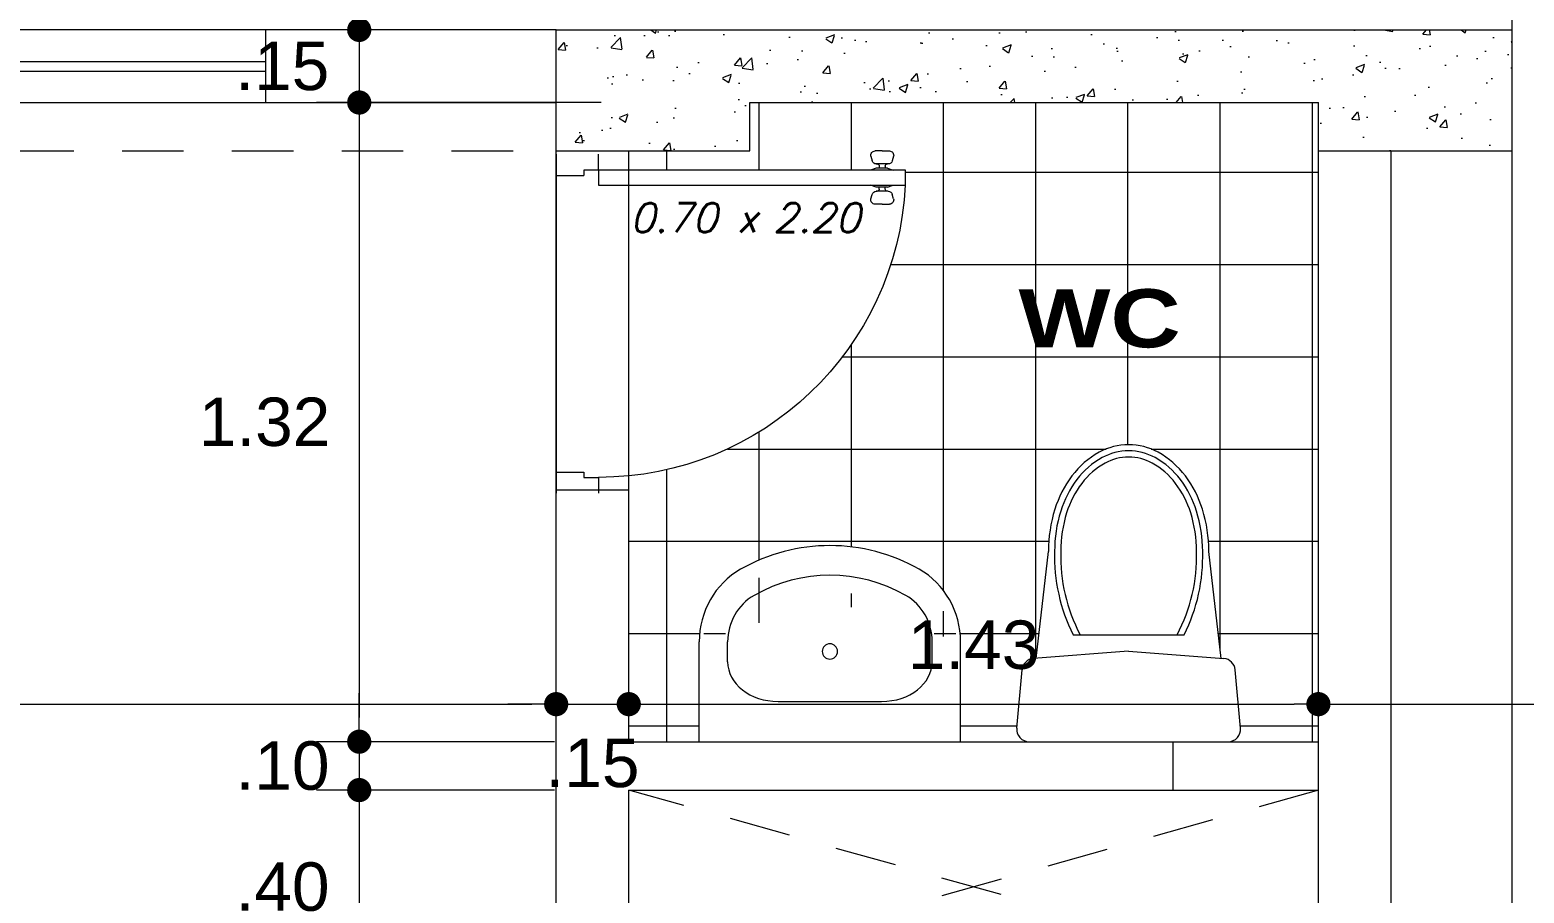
# Model space of a CAD drawing. Header units: millimetres. Extents: x 2178 to 2304, y 1220 to 1359.
# Drawn here: x 2210.29 to 2213.378, y 1234.266 to 1236.049 of the extents above; entities that cross this region are included whole.
import ezdxf
from ezdxf.enums import TextEntityAlignment as Align

# ---------------------------------------------------------------- set-up
doc = ezdxf.new("R2010")
doc.units = ezdxf.units.MM
doc.linetypes.add('HIDDEN', pattern=[9.524999999999999, 6.35, -3.175])
doc.layers.get('0').update_dxf_attribs({"lineweight": 0})
for name, color, linetype, lineweight in [('carpinteria', 12, 'Continuous', 5), ('Mobiliario', 52, 'Continuous', 5), ('PLUMA 1', 46, 'Continuous', 13), ('PLUMA 7', 10, 'Continuous', 0), ('PLUMA4', 160, 'Continuous', 40), ('PROY', 13, 'HIDDEN', 13), ('TEXTO', 5, 'Continuous', 18), ('TEXTOS', 42, 'Continuous', 13)]:
    doc.layers.add(name, color=color, linetype=linetype, lineweight=lineweight)
doc.layers.add('pisos....', color=7, linetype='Continuous', lineweight=5, true_color=0x7c7f7e)
doc.styles.add('ARIAL', font='arial.ttf')
doc.styles.add('ARIAL-N', font='arialbd.ttf')
doc.styles.add('SIMPLEX', font='simplex.shx', dxfattribs={"width": 1.2, "oblique": 15})
doc.dimstyles.new('RPM 50', dxfattribs={"dimtxt": 0.1, "dimasz": 0.05, "dimexe": 0.08849999999999973, "dimexo": 0.1535, "dimgap": 0.07099999999999997, "dimtad": 2, "dimtih": 1, "dimtoh": 1, "dimzin": 4, "dimdsep": 46, "dimtxsty": 'ARIAL', "dimblk": 'DOT', "dimcen": 0.4, "dimdle": 0.25, "dimclrd": 8, "dimclre": 8, "dimclrt": 9, "dimadec": 0, "dimazin": 0, "dimtfac": 1, "dimtix": 1, "dimtmove": 0, "dimatfit": 3, "dimldrblk": 'DOT', "dimfxl": 0.5, "dimfxlon": 1, "dimlwd": 0, "dimlwe": 0, "dimarcsym": 0})

# ---------------------------------------------------------------- blocks, each defined once
blk = doc.blocks.new('puerta de 0.80')
for p, q in [((0, 0.7578726278069325), (0, 0.8078726278070008)), ((0, 0.05787262780700075), (0, 0.8078726278070008)), ((0.1000000000000227, 0.770372627806978), (0.1000000000000227, 0.8078726278070008)), ((0, 0.7578726278069325), (0.06500000000005457, 0.7578726278069325)), ((0.06500000000005457, 0.7578726278069325), (0.06500000000005457, 0.770372627806978)), ((0.06500000000005457, 0.770372627806978), (0.1000000000000227, 0.770372627806978)), ((0.743372223558481, 0.1131570363396577), (0.7462233707656196, 0.1025164101029077)), ((0.7699992280930701, 0.1257452267906274), (0.753031481821381, 0.1257452267906274)), ((0.7699992280930701, 0.1257452267906274), (0.7869669743646455, 0.1257452267906274)), ((0.7966262326275455, 0.1131570363396577), (0.7937750854204069, 0.1025164101029077)), ((0.1000000000000227, 0.08037262780703713), (0.8250000000000455, 0.08037262780703713)), ((0.1000000000000227, 0.04537262780695528), (0.1000000000000227, 0.08037262780703713)), ((0.7820575276252839, 0.09510460055400927), (0.7558826290285197, 0.09510460055400927)), ((0.7558826290285197, 0.09510460055400927), (0.7579409285608563, 0.09510460055400927)), ((0.7820575276252839, 0.08545825626470105), (0.7558826290285197, 0.08545825626470105)), ((0.762940928560738, 0.09010460055401381), (0.762940928560738, 0.08545825626470105)), ((0.7770575276252885, 0.09010460055401381), (0.7770575276252885, 0.08545825626470105)), ((0.7841158271576205, 0.09510460055400927), (0.7820575276252839, 0.09510460055400927)), ((0.8250000000000455, 0.08037262780703713), (0.8250000000000455, 0.04537262780695528)), ((0, 0.007872627806932542), (0, 0.05787262780700075)), ((0, 0.05787262780700075), (0.06500000000005457, 0.05787262780700075)), ((0.06500000000005457, 0.04537262780695528), (0.06500000000005457, 0.05787262780700075)), ((0.1000000000000227, 0.04537262780695528), (0.06500000000005457, 0.04537262780695528)), ((0.8250000000000455, 0.04537262780695528), (0.1000000000000227, 0.04537262780695528)), ((0.1000000000000227, 0.04537262780695528), (0.1000000000000227, 0.007872627806932542)), ((0.7820575276252839, 0.04028699934929136), (0.7558826290285197, 0.04028699934929136)), ((0.762940928560738, 0.0356406550599786), (0.762940928560738, 0.04028699934929136)), ((0.8250000000000455, 0.04537262780695528), (0.7720000000000482, 0.04537262780695528)), ((0.7770575276252885, 0.0356406550599786), (0.7770575276252885, 0.04028699934929136)), ((0.743372223558481, 0.01258821927433473), (0.7462233707656196, 0.02322884551108473)), ((0.7699992280930701, 2.882325134123676e-08), (0.753031481821381, 2.882325134123676e-08)), ((0.7820575276252839, 0.03064065505998315), (0.7558826290285197, 0.03064065505998315)), ((0.7558826290285197, 0.03064065505998315), (0.7579409285608563, 0.03064065505998315)), ((0.7699992280930701, 2.882325134123676e-08), (0.7869669743646455, 2.882325134123676e-08)), ((0.7841158271576205, 0.03064065505998315), (0.7820575276252839, 0.03064065505998315)), ((0.7966262326275455, 0.01258821927433473), (0.7937750854204069, 0.02322884551108473))]:
    blk.add_line(p, q)
at = {"linetype": 'Continuous', "lineweight": 0}
for p, q in [((0.7558826290285197, 0.08545825626470105), (0.7419099796773025, 0.08037262780692345)), ((0.7820575276252839, 0.08545825626470105), (0.796030176976501, 0.08037262780692345)), ((0.7558826290285197, 0.04028699934929136), (0.7419099796773025, 0.04537262780695528)), ((0.7820575276252839, 0.04028699934929136), (0.796030176976501, 0.04537262780695528))]:
    blk.add_line(p, q, dxfattribs=at)
for centre, radius, start, end in [((0.1000000000000227, 0.04537262780695528), 0.725, 2.767078666097358, 90), ((0.753031481821381, 0.1157452267906365), 0.01, 90, 195.0000000000087), ((0.7869669743646455, 0.1157452267906365), 0.01, 344.9999999999912, 90), ((0.7558826290285197, 0.1051046005540002), 0.01, 195.0000000001698, 270), ((0.7579409285607426, 0.09010460055401381), 0.005, 0, 90), ((0.7820575276252839, 0.09010460055401381), 0.005, 90, 180), ((0.7841158271575068, 0.1051046005540002), 0.01, 270, 344.9999999998302), ((0.7579409285607426, 0.0356406550599786), 0.005, 270, 0), ((0.7820575276252839, 0.0356406550599786), 0.005, 180, 270), ((0.753031481821381, 0.01000002882324225), 0.01, 164.9999999999913, 270), ((0.7558826290285197, 0.02064065505999224), 0.01, 90, 164.9999999998302), ((0.7841158271575068, 0.02064065505999224), 0.01, 15.00000000016984, 90), ((0.7869669743646455, 0.01000002882324225), 0.01, 270, 15.00000000000872)]:
    blk.add_arc(centre, radius, start, end)
blk = doc.blocks.new('P')
at = {"style": 'SIMPLEX', "oblique": 15}
blk.add_text('x', height=0.06, dxfattribs=at).set_placement((-0.01697368369676155, 0.0255492955629677))
blk.add_attdef('L', text='', height=0.06, dxfattribs=at).set_placement((-0.057659880294743, 0.02554929556297481), align=Align.RIGHT)
blk.add_attdef('H', (0.05806964743619147, 0.02554929556297481), '', height=0.06, dxfattribs=at)
blk = doc.blocks.new('LAVATORIO')
at = {"layer": 'PLUMA 1', "linetype": 'Continuous', "lineweight": 20}
for p, q in [((-0.2999934783219942, 0.2071363636785648), (-0.2999934783219942, -0.02195454545901754)), ((-0.2999934783219942, 0.2071363636785648), (0.2999934783219942, 0.2071363636785648)), ((0.2999934783219942, 0.2071363636785648), (0.2999934783219942, -0.02195454545901754)), ((-0.1188260869807323, 0.1148181818415779), (0.1188260869807323, 0.1148181818415779)), ((-0.234782608743501, 0.02386363636850319), (-0.234782608743501, -0.02195454545901754)), ((0.234782608743501, 0.02386363636850319), (0.234782608743501, -0.02195454545901754))]:
    blk.add_line(p, q, dxfattribs=at)
blk.add_circle((0, 0), 0.01750000000356522, dxfattribs=at)
at = {"layer": 'PLUMA 1', "linetype": 'Continuous', "lineweight": 20, "extrusion": (0, 0, -1)}
for centre, major_axis, ratio, start_param, end_param in [((-0.1188260869807323, 0.02386363636850319), (0.1159565217627687, 2.11200665065676e-14), 0.7846746081733931, 3.141592653590338, 4.712388980384833), ((0.1188260869807323, 0.02386363636850319), (-0.1159565217627687, 9.952126509930016e-14), 0.7846746081733929, 1.570796326794223, 3.1415926535887), ((-0.1188521754517069, -0.02195454545901754), (2.795176774598603e-13, 0.1893818215381344), 0.9565217391304283, 3.638567482427635, 4.712388980383277), ((-0.1188521754517069, -0.02195454545901754), (-1.25662522260505e-12, 0.1212000033427651), 0.9565217391302343, 3.638567482442401, 4.712388980394607), ((0.1188521754517069, -0.02195454545901754), (1.256475748923904e-12, 0.1212000033427651), 0.9565217391302343, 1.57079632678498, 2.644617824737187), ((0.1188521754517069, -0.02195454545901754), (-2.791350386132135e-13, 0.1893818215381344), 0.9565217391304283, 1.570796326796306, 2.64461782475195), ((0, 0.2071363636785648), (-2.207522384136759e-16, 0.3818181859691521), 0.9565217391303741, 2.64461781258921, 3.638567494590378), ((0, 0.2071363636785648), (1.873049312265182e-16, 0.4500000041648561), 0.9565217391303545, 2.644617814432515, 3.638567492747071)]:
    blk.add_ellipse(centre, major_axis=major_axis, ratio=ratio, start_param=start_param, end_param=end_param, dxfattribs=at)
blk = doc.blocks.new('A$C17BD6781')
at = {"layer": 'Mobiliario', "linetype": 'Continuous'}
for p, q in [((0.0470258381902795, 0.2024778968581415), (0.07702583819028064, 0.4624778968581325)), ((0.4970258381902681, 0.2024778968581415), (0.467025838190267, 0.4624778968581325)), ((0.1371245447934086, 0.2600000207519599), (0.406927131587139, 0.2600000207519599)), ((0.2720258381902738, 0.2200000207519395), (0.04046188830088226, 0.2019667219995256)), ((0.2720258381902738, 0.2200000207519395), (0.5035897880796654, 0.2019667219995256)), ((2.658856601556181e-08, 0.03271609313324575), (0.01291432294007677, 0.1747733529997788)), ((0.5440516497919816, 0.03271609313324575), (0.5311373534404709, 0.1747733529997788)), ((0.0298768227825974, 2.075196903206233e-08), (0.5141748535979502, 2.075196903206233e-08))]:
    blk.add_line(p, q, dxfattribs=at)
for points in [[(0.467025838190267, 0.4624778968581325, 0.07568148098942781), (0.4514763274974598, 0.564619449634364, 0.08594715031423093), (0.409911660521658, 0.6457161817953931, 0.1060218382171382), (0.3436150782673906, 0.7032144903049868, 0.1264657149685374), (0.2720258381902738, 0.7216159645624032, 0.1264657149685252), (0.2004365981131571, 0.7032144903049868, 0.1060218382171112), (0.1341400158588897, 0.6457161817953931, 0.08594715031425326), (0.09257534888308783, 0.564619449634364, 0.07568148098944026), (0.07702583819028064, 0.4624778968581325, 0.07568148098943636)], [(0.4520258381902806, 0.4624778968581325, 0.0756814809893859), (0.4371558434836231, 0.5601558482174767, 0.08594715031428633), (0.3979260275471859, 0.6366970575473658, 0.1060218382171535), (0.3363817185640983, 0.6900737708649274, 0.1264657149685132), (0.2720258381902738, 0.7066159645624168, 0.1264657149686313), (0.2076699578163925, 0.6900737708648705, 0.1060218382170392), (0.1461256488333618, 0.6366970575473658, 0.08594715031415015), (0.1068958328969813, 0.5601558482175903, 0.07568148098951734), (0.092025838190267, 0.4624778968581325, 0.07568148098951734)], [(0.4370258381902659, 0.4624778968581325, 0.07568148098938046), (0.422835359469758, 0.5556922468005894, 0.08594715031429338), (0.3859403945727138, 0.6276779332993385, 0.1060218382171472), (0.3291483588608344, 0.6769330514248111, 0.1264657149685263), (0.2720258381902738, 0.6916159645624305, 0.1264657149686292), (0.2149033175196564, 0.6769330514248111, 0.1060218382170225), (0.1581112818078338, 0.6276779332993385, 0.08594715031417827), (0.1212163169108464, 0.5556922468007031, 0.07568148098950629), (0.1070258381902818, 0.4624778968581325, 0.07568148098950629)]]:
    blk.add_lwpolyline(points, format="xyb", dxfattribs=at)
for centre, radius, start, end in [((0.5137349313203856, 0.4501454030077241), 0.4218893808016409, 178.3249151335759, 206.7885795011672), ((0.5137349313203856, 0.4501454030077241), 0.4068893808016409, 178.3249151335759, 207.8601275501853), ((0.03031674506016202, 0.4501454030077241), 0.4068893808016409, 332.1398724498131, 1.675084866424104), ((0.03031674506016202, 0.4501454030077241), 0.4218893808016409, 333.2114204988328, 1.675084866424104), ((0.04279111913410816, 0.1720572806184748), 0.03, 94.45298473469602, 174.8055710922652), ((0.5012605572464395, 0.1720572806184748), 0.03, 5.194428907734862, 85.54701526530398), ((0.0298768227825974, 0.03000002075194175), 0.03, 174.8055710922652, 270), ((0.5141748535979502, 0.03000002075194175), 0.03, 270, 5.194428907734862)]:
    blk.add_arc(centre, radius, start, end, dxfattribs=at)
blk = doc.blocks.new('_DOT')
at = {"color": 0, "linetype": 'ByBlock'}
blk.add_line((-0.5, 0), (-1, 0), dxfattribs=at)
at = {"color": 0, "linetype": 'ByBlock', "const_width": 0.5}
blk.add_lwpolyline([(-0.25, 0, 1), (0.25, 0, 1)], format="xyb", close=True, dxfattribs=at)
blk = doc.blocks.new('*D1513')
at = {"color": 8, "lineweight": 0, "transparency": 16777216}
for p, q in [((2206.177998678862, 1234.656174000262), (2206.177998678862, 1234.744674000262)), ((2211.377998678862, 1234.656174000262), (2211.377998678862, 1234.744674000262)), ((2206.227998678863, 1234.656174000262), (2211.327998678862, 1234.656174000262))]:
    blk.add_line(p, q, dxfattribs=at)
at = {"layer": 'Defpoints', "color": 0, "transparency": 16777216}
for p in [(2206.177998678862, 1234.656174000262), (2211.377998678862, 1234.656174000262), (2211.377998678862, 1234.656174000262)]:
    blk.add_point(p, dxfattribs=at)
at = {"color": 8, "lineweight": 0, "transparency": 16777216, "xscale": 0.05, "yscale": 0.05, "zscale": 0.05, "rotation": 180}
blk.add_blockref('_DOT', (2206.177998678862, 1234.656174000262), dxfattribs=at)
at = {"color": 8, "lineweight": 0, "transparency": 16777216, "xscale": 0.05, "yscale": 0.05, "zscale": 0.05}
blk.add_blockref('_DOT', (2211.377998678862, 1234.656174000262), dxfattribs=at)
at = {"color": 9, "transparency": 16777216, "insert": (2208.777998678862, 1234.53411670149), "char_height": 0.1, "attachment_point": 5, "style": 'ARIAL'}
blk.add_mtext('5.20', dxfattribs=at)
blk = doc.blocks.new('*D1514')
at = {"color": 8, "lineweight": 0, "transparency": 16777216}
for p, q in [((2211.377998678862, 1234.656174000262), (2211.377998678862, 1234.744674000262)), ((2211.527998678863, 1234.656174000262), (2211.527998678863, 1234.744674000262)), ((2211.327998678862, 1234.656174000262), (2211.277998678862, 1234.656174000262)), ((2211.377998678862, 1234.656174000262), (2211.527998678863, 1234.656174000262)), ((2211.577998678863, 1234.656174000262), (2211.627998678863, 1234.656174000262))]:
    blk.add_line(p, q, dxfattribs=at)
at = {"layer": 'Defpoints', "color": 0, "transparency": 16777216}
for p in [(2211.377998678862, 1234.656174000262), (2211.527998678863, 1234.656174000262), (2211.527998678863, 1234.578674000262)]:
    blk.add_point(p, dxfattribs=at)
at = {"color": 8, "lineweight": 0, "transparency": 16777216, "xscale": 0.05, "yscale": 0.05, "zscale": 0.05}
blk.add_blockref('_DOT', (2211.377998678862, 1234.656174000262), dxfattribs=at)
at = {"color": 8, "lineweight": 0, "transparency": 16777216, "xscale": 0.05, "yscale": 0.05, "zscale": 0.05, "rotation": 180}
blk.add_blockref('_DOT', (2211.527998678863, 1234.656174000262), dxfattribs=at)
at = {"color": 9, "transparency": 16777216, "insert": (2211.452998678863, 1234.53411670149), "char_height": 0.1, "attachment_point": 5, "style": 'ARIAL'}
blk.add_mtext('.15', dxfattribs=at)
blk = doc.blocks.new('*D1515')
at = {"color": 8, "lineweight": 0, "transparency": 16777216}
for p, q in [((2211.527998678863, 1234.656174000262), (2211.527998678863, 1234.744674000262)), ((2212.952998678863, 1234.656174000262), (2212.952998678863, 1234.744674000262)), ((2211.577998678863, 1234.656174000262), (2212.902998678862, 1234.656174000262))]:
    blk.add_line(p, q, dxfattribs=at)
at = {"layer": 'Defpoints', "color": 0, "transparency": 16777216}
for p in [(2212.952998678863, 1234.656174000262), (2211.527998678863, 1234.578674000262), (2212.952998678863, 1234.578674000262)]:
    blk.add_point(p, dxfattribs=at)
at = {"color": 8, "lineweight": 0, "transparency": 16777216, "xscale": 0.05, "yscale": 0.05, "zscale": 0.05, "rotation": 180}
blk.add_blockref('_DOT', (2211.527998678863, 1234.656174000262), dxfattribs=at)
at = {"color": 8, "lineweight": 0, "transparency": 16777216, "xscale": 0.05, "yscale": 0.05, "zscale": 0.05}
blk.add_blockref('_DOT', (2212.952998678863, 1234.656174000262), dxfattribs=at)
at = {"color": 9, "transparency": 16777216, "insert": (2212.240498678862, 1234.778265405446), "char_height": 0.1, "attachment_point": 5, "style": 'ARIAL'}
blk.add_mtext('1.43', dxfattribs=at)
blk = doc.blocks.new('*D1516')
at = {"color": 8, "lineweight": 0, "transparency": 16777216}
for p, q in [((2212.952998678863, 1234.656174000262), (2212.952998678863, 1234.744674000262)), ((2218.527998678862, 1234.656174000262), (2218.527998678862, 1234.744674000262)), ((2213.002998678863, 1234.656174000262), (2218.477998678862, 1234.656174000262))]:
    blk.add_line(p, q, dxfattribs=at)
at = {"layer": 'Defpoints', "color": 0, "transparency": 16777216}
for p in [(2218.527998678862, 1234.656174000262), (2212.952998678863, 1234.578674000262), (2218.527998678862, 1234.578674000262)]:
    blk.add_point(p, dxfattribs=at)
at = {"color": 8, "lineweight": 0, "transparency": 16777216, "xscale": 0.05, "yscale": 0.05, "zscale": 0.05, "rotation": 180}
blk.add_blockref('_DOT', (2212.952998678863, 1234.656174000262), dxfattribs=at)
at = {"color": 8, "lineweight": 0, "transparency": 16777216, "xscale": 0.05, "yscale": 0.05, "zscale": 0.05}
blk.add_blockref('_DOT', (2218.527998678862, 1234.656174000262), dxfattribs=at)
at = {"color": 9, "transparency": 16777216, "insert": (2215.740498678862, 1234.778231299034), "char_height": 0.1, "attachment_point": 5, "style": 'ARIAL'}
blk.add_mtext('5.58', dxfattribs=at)
blk = doc.blocks.new('*D1518')
at = {"color": 8, "lineweight": 0, "transparency": 16777216}
for p, q in [((2210.970999178634, 1236.098674000261), (2210.970999178634, 1236.148674000261)), ((2211.224498678863, 1236.048674000261), (2210.882499178634, 1236.048674000261)), ((2210.970999178634, 1236.048674000261), (2210.970999178634, 1235.898674000261)), ((2211.470999178634, 1235.898674000261), (2210.882499178634, 1235.898674000261)), ((2210.970999178634, 1235.848674000261), (2210.970999178634, 1235.798674000261))]:
    blk.add_line(p, q, dxfattribs=at)
at = {"layer": 'Defpoints', "color": 0, "transparency": 16777216}
for p in [(2211.377998678863, 1236.048674000261), (2210.970999178634, 1235.898674000261), (2211.777998678864, 1235.898674000261)]:
    blk.add_point(p, dxfattribs=at)
at = {"color": 8, "lineweight": 0, "transparency": 16777216, "xscale": 0.05, "yscale": 0.05, "zscale": 0.05}
for p, rotation in [((2210.970999178634, 1236.048674000261), 270), ((2210.970999178634, 1235.898674000261), 90)]:
    blk.add_blockref('_DOT', p, dxfattribs=dict(at, rotation=rotation))
at = {"color": 9, "transparency": 16777216, "insert": (2210.812038742072, 1235.97367400026), "char_height": 0.1, "attachment_point": 5, "style": 'ARIAL'}
blk.add_mtext('.15', dxfattribs=at)
blk = doc.blocks.new('*D1519')
at = {"color": 8, "lineweight": 0, "transparency": 16777216}
for p, q in [((2211.470999178634, 1235.898674000261), (2210.882499178634, 1235.898674000261)), ((2210.970999178634, 1235.848674000261), (2210.970999178634, 1234.628674000262)), ((2211.374498678864, 1234.578674000262), (2210.882499178634, 1234.578674000262))]:
    blk.add_line(p, q, dxfattribs=at)
at = {"layer": 'Defpoints', "color": 0, "transparency": 16777216}
for p in [(2211.777998678864, 1235.898674000261), (2210.970999178634, 1234.578674000262), (2211.527998678864, 1234.578674000262)]:
    blk.add_point(p, dxfattribs=at)
at = {"color": 8, "lineweight": 0, "transparency": 16777216, "xscale": 0.05, "yscale": 0.05, "zscale": 0.05}
for p, rotation in [((2210.970999178634, 1235.898674000261), 90), ((2210.970999178634, 1234.578674000262), 270)]:
    blk.add_blockref('_DOT', p, dxfattribs=dict(at, rotation=rotation))
at = {"color": 9, "transparency": 16777216, "insert": (2210.775340242754, 1235.238674000261), "char_height": 0.1, "attachment_point": 5, "style": 'ARIAL'}
blk.add_mtext('1.32', dxfattribs=at)
blk = doc.blocks.new('*D1520')
at = {"color": 8, "lineweight": 0, "transparency": 16777216}
for p, q in [((2210.970999178634, 1234.628674000262), (2210.970999178634, 1234.678674000262)), ((2211.374498678864, 1234.578674000262), (2210.882499178634, 1234.578674000262)), ((2210.970999178634, 1234.578674000262), (2210.970999178634, 1234.478674000262)), ((2211.374498678864, 1234.478674000262), (2210.882499178634, 1234.478674000262)), ((2210.970999178634, 1234.428674000262), (2210.970999178634, 1234.378674000262))]:
    blk.add_line(p, q, dxfattribs=at)
at = {"layer": 'Defpoints', "color": 0, "transparency": 16777216}
for p in [(2211.527998678864, 1234.578674000262), (2210.970999178634, 1234.478674000262), (2211.527998678864, 1234.478674000262)]:
    blk.add_point(p, dxfattribs=at)
at = {"color": 8, "lineweight": 0, "transparency": 16777216, "xscale": 0.05, "yscale": 0.05, "zscale": 0.05}
for p, rotation in [((2210.970999178634, 1234.578674000262), 270), ((2210.970999178634, 1234.478674000262), 90)]:
    blk.add_blockref('_DOT', p, dxfattribs=dict(at, rotation=rotation))
at = {"color": 9, "transparency": 16777216, "insert": (2210.812584444664, 1234.528674000261), "char_height": 0.1, "attachment_point": 5, "style": 'ARIAL'}
blk.add_mtext('.10', dxfattribs=at)
blk = doc.blocks.new('*D1521')
at = {"color": 8, "lineweight": 0, "transparency": 16777216}
for p, q in [((2211.374498678864, 1234.478674000262), (2210.882499178634, 1234.478674000262)), ((2210.970999178634, 1234.428674000262), (2210.970999178634, 1234.128674000262)), ((2211.470999178634, 1234.078674000262), (2210.882499178634, 1234.078674000262))]:
    blk.add_line(p, q, dxfattribs=at)
at = {"layer": 'Defpoints', "color": 0, "transparency": 16777216}
for p in [(2211.527998678864, 1234.478674000262), (2210.970999178634, 1234.078674000262), (2211.777998678864, 1234.078674000262)]:
    blk.add_point(p, dxfattribs=at)
at = {"color": 8, "lineweight": 0, "transparency": 16777216, "xscale": 0.05, "yscale": 0.05, "zscale": 0.05}
for p, rotation in [((2210.970999178634, 1234.478674000262), 90), ((2210.970999178634, 1234.078674000262), 270)]:
    blk.add_blockref('_DOT', p, dxfattribs=dict(at, rotation=rotation))
at = {"color": 9, "transparency": 16777216, "insert": (2210.812584444664, 1234.278674000261), "char_height": 0.1, "attachment_point": 5, "style": 'ARIAL'}
blk.add_mtext('.40', dxfattribs=at)

msp = doc.modelspace()

# ---------------------------------------------------------------- hatches: boundary and pattern name
h = msp.add_hatch()
h.set_pattern_fill('AR-CONC', color=256, scale=0.001)
h.set_pattern_definition([(49.99999999999999, (1020.219781144359, -525.2275111259783), (0.182184668996004, -0.01593908553890309), [0.01905, -0.20955]), (355, (1020.219781144359, -525.2275111259783), (-0.03524342142496934, 0.1910568452390352), [0.01524, -0.16764058417]), (100.4514447, (1020.234963151359, -525.2288393794784), (0.1469412470903533, 0.1751177519121951), [0.01619000879999999, -0.1780902445999999]), (46.18420000000001, (1020.219781144359, -525.1767111259783), (0.2710790408921299, -0.04204232793272715), [0.028575, -0.314325]), (96.63555760999992, (1020.242371044359, -525.1802146259784), (0.237404134051503, 0.2474261245977215), [0.02428502314, -0.26713560816]), (351.1841511700001, (1020.219781144359, -525.1767111259783), (0.237404134064977, 0.2474261245855326), [0.02285996707, -0.25145973192]), (21, (1020.245181144359, -525.1894111259783), (0.1516143912691325, -0.1022651981870876), [0.01905, -0.20955]), (326.0000000000001, (1020.245181144359, -525.1894111259783), (0.06180202834764707, 0.1841879661223193), [0.01524, -0.16764]), (71.45144499999999, (1020.257815676959, -525.1979332258782), (0.2134164192787162, 0.08192276888590524), [0.0161900088, -0.1780899376]), (37.50000000000001, (1020.219781144359, -525.2275111259783), (0.003088603250591816, 0.0845550388731531), [0, -0.165608, 0, -0.17018, 0, -0.168275]), (7.499999999999999, (1020.219781144359, -525.2275111259783), (0.06681966251030574, 0.1001805748181195), [0, -0.09702799999999999, 0, -0.161798, 0, -0.06413500000000001]), (327.5, (1020.163139144359, -525.2275111259783), (0.1355905951668714, -0.005728743992673458), [0, -0.0635, 0, -0.19812, 0, -0.26289]), (317.5, (1020.137739144359, -525.2275111259783), (0.148129181386018, 0.02542649103333302), [0, -0.08255, 0, -0.131572, 0, -0.18669])])
h.paths.add_polyline_path([(2211.377998678862, 1236.04867400026), (2211.377998678862, 1235.79867400026), (2211.777998678863, 1235.79867400026), (2211.777998678863, 1235.89867400026), (2212.952998678863, 1235.89867400026), (2212.952998678863, 1235.79867400026), (2213.352998678863, 1235.79867400026), (2213.352998678863, 1236.04867400026)])
at = {"layer": 'pisos....'}
h = msp.add_hatch(dxfattribs=at)
h.set_pattern_fill('NET', color=256, scale=0.06)
h.set_pattern_definition([(0, (1020.219781144359, -525.2275111259783), (0, 0.1905), []), (90, (1020.219781144359, -525.2275111259783), (-0.1905, 1.166437552015814e-17), [])])
edge = h.paths.add_edge_path()
edge.add_arc((2212.560831102016, 1235.065859605485), 0.1261879470160389, 61.16924531795547, 89.99999999989672, ccw=False)
edge.add_arc((2212.535909327004, 1235.020584647954), 0.1778688588609802, 36.96126387970901, 61.169245317998275, ccw=False)
edge.add_arc((2212.49667258105, 1234.991059207986), 0.2269735820391569, 17.311915715306895, 36.96126387969781, ccw=False)
edge.add_arc((2212.434820105396, 1234.971780194952), 0.2917609966197344, 0, 17.311915715316673, ccw=False)
edge.add_line((2212.726581102016, 1234.971780194952), (2212.752081102016, 1234.750780194952))
edge.add_line((2212.752081102016, 1234.750780194952), (2212.757660459422, 1234.750345696322))
edge.add_arc((2212.755680613213, 1234.724922671148), 0.0255000000000944, 5.1944289075498205, 85.54701526512991, ccw=False)
edge.add_line((2212.781075889979, 1234.727231332672), (2212.792053041877, 1234.606482661786))
edge.add_arc((2212.766657765113, 1234.604174000262), 0.02549999999999673, -90, 5.1944289075498205, ccw=False)
edge.add_line((2212.766657765113, 1234.578674000262), (2212.952998678863, 1234.578674000262))
edge.add_line((2212.952998678863, 1234.578674000262), (2212.952998678863, 1235.79867400026))
edge.add_line((2212.952998678863, 1235.79867400026), (2212.952998678863, 1235.89867400026))
edge.add_line((2212.952998678863, 1235.89867400026), (2211.777998678863, 1235.89867400026))
edge.add_line((2211.777998678863, 1235.89867400026), (2211.777998678863, 1235.79867400026))
edge.add_line((2211.777998678863, 1235.79867400026), (2211.527998678863, 1235.79867400026))
edge.add_line((2211.527998678863, 1235.79867400026), (2211.527998678863, 1235.758972950929))
edge.add_line((2211.527998678863, 1235.758972950929), (2212.02716991108, 1235.758972950929))
edge.add_line((2212.02716991108, 1235.758972950929), (2212.039395979262, 1235.76342287583))
edge.add_line((2212.039395979263, 1235.76342287583), (2212.045571991353, 1235.76342287583))
edge.add_line((2212.045571991353, 1235.76342287583), (2212.045571991353, 1235.767488427083))
edge.add_arc((2212.041198761083, 1235.767612853801), 0.004374999999981809, 358.370265780623, 458.0578173602636)
edge.add_arc((2212.039395979263, 1235.780613427083), 0.008750000000019478, 195.0000000010358, 277.8133290253296, ccw=False)
edge.add_line((2212.030944128282, 1235.778348760438), (2212.028449374476, 1235.787659308395))
edge.add_arc((2212.036901225456, 1235.78992397504), 0.008749999999939013, 90, 195.0000000010358, ccw=False)
edge.add_line((2212.036901225456, 1235.79867397504), (2212.051748003444, 1235.79867397504))
edge.add_line((2212.051748003444, 1235.79867397504), (2212.066594781432, 1235.79867397504))
edge.add_arc((2212.066594781431, 1235.78992397504), 0.008749999999939013, -15.000000001035914, 90, ccw=False)
edge.add_line((2212.075046632412, 1235.787659308395), (2212.072551878605, 1235.778348760438))
edge.add_arc((2212.064100027625, 1235.780613427083), 0.00875000000001948, 270, 345.0000000004023, ccw=False)
edge.add_line((2212.064100027625, 1235.771863427083), (2212.062299015535, 1235.771863427083))
edge.add_arc((2212.062299015534, 1235.767488427083), 0.00437499999998181, 90, 180)
edge.add_line((2212.057924015535, 1235.767488427083), (2212.057924015535, 1235.76342287583))
edge.add_line((2212.057924015535, 1235.76342287583), (2212.062299015535, 1235.76342287583))
edge.add_line((2212.062299015534, 1235.76342287583), (2212.074525083717, 1235.758972950929))
edge.add_line((2212.074525083717, 1235.758972950929), (2212.099873678862, 1235.758972950929))
edge.add_line((2212.099873678862, 1235.758972950929), (2212.099873678862, 1235.728347950929))
edge.add_line((2212.099873678862, 1235.728347950929), (2212.09913402352, 1235.728347950929))
edge.add_arc((2211.465498678863, 1235.758972950929), 0.6343750000001275, 275.65407666117903, 357.2329213338944, ccw=False)
edge.add_line((2211.527998678863, 1235.127684276371), (2211.527998678863, 1235.09867400026))
edge.add_line((2211.527998678863, 1235.09867400026), (2211.527998678863, 1234.578674000262))
edge.add_line((2211.527998678863, 1234.578674000262), (2211.673574800333, 1234.578674000262))
edge.add_line((2211.673574800333, 1234.578674000262), (2211.673574800333, 1234.785004417996))
edge.add_ellipse((2211.836601972916, 1234.784855818486), major_axis=(-2.502032902658902e-13, 0.1704436393843569), ratio=0.9565217391305934, start_angle=28.47456021661742, end_angle=89.99999999991951, ccw=False)
edge.add_ellipse((2211.943568930823, 1234.578674000262), major_axis=(2.081165902565789e-16, 0.4050000037482276), ratio=0.9565217391312869, start_angle=-28.474560807873218, end_angle=28.474560807873218, ccw=False)
edge.add_ellipse((2212.050535888729, 1234.784855818486), major_axis=(2.499907131296124e-13, 0.170443639384357), ratio=0.956521739130593, start_angle=-89.99999999991962, end_angle=-28.474560216617476, ccw=False)
edge.add_line((2212.213563061313, 1234.785004417996), (2212.213563061313, 1234.578674000262))
edge.add_line((2212.213563061313, 1234.578674000262), (2212.355004438919, 1234.578674000262))
edge.add_arc((2212.355004438919, 1234.604174000262), 0.02549999999999673, 174.8055710924502, 270, ccw=False)
edge.add_line((2212.329609162154, 1234.606482661786), (2212.340586314053, 1234.727231332672))
edge.add_arc((2212.365981590818, 1234.724922671148), 0.0255000000000944, 94.45298473487009, 174.8055710924502, ccw=False)
edge.add_line((2212.36400174461, 1234.750345696322), (2212.369581102016, 1234.750780194952))
edge.add_line((2212.369581102016, 1234.750780194952), (2212.395081102016, 1234.971780194952))
edge.add_arc((2212.686842098636, 1234.971780194952), 0.291760996619687, 162.6880842841479, 180, ccw=False)
edge.add_arc((2212.624989622982, 1234.991059207987), 0.2269735820387949, 143.0387361214156, 162.6880842841864, ccw=False)
edge.add_arc((2212.585752877028, 1235.020584647953), 0.177868858861434, 118.83075468146899, 143.0387361213606, ccw=False)
edge.add_arc((2212.560831102016, 1235.065859605485), 0.1261879470156083, 90.00000000010323, 118.83075468145199, ccw=False)

# ---------------------------------------------------------------- linework, layer by layer
for points in [[(2207.202998678863, 1236.048674000262), (2207.202998678863, 1235.898674000262), (2210.777998678862, 1235.898674000262)], [(2210.777998678862, 1236.048674000262), (2207.202998678863, 1236.048674000262)], [(2208.177998678862, 1235.983674000262), (2210.777998678862, 1235.983674000262)], [(2208.177998678862, 1235.963674000262), (2210.777998678862, 1235.963674000262)], [(2211.377998678862, 1235.09867400026), (2211.377998678862, 1235.79867400026)], [(2211.527998678863, 1235.09867400026), (2211.527998678863, 1235.79867400026)], [(2212.652998678863, 1234.578674000262), (2212.952998678863, 1234.578674000262)], [(2212.652998678863, 1234.478674000262), (2212.952998678863, 1234.478674000262)]]:
    msp.add_lwpolyline(points)
msp.add_lwpolyline([(2213.352998678862, 1232.788475587563), (2213.352998678862, 1238.248674000262)], dxfattribs=at)
at = {"layer": 'PLUMA 7'}
for points in [[(2211.377998678862, 1236.048674000262), (2210.777998678862, 1236.048674000262)], [(2210.777998678862, 1235.898674000262), (2210.777998678862, 1236.048674000262)], [(2211.377998678862, 1235.79867400026), (2211.377998678862, 1236.04867400026), (2213.352998678863, 1236.04867400026)], [(2213.352998678863, 1235.79867400026), (2213.352998678863, 1236.04867400026)], [(2210.777998678862, 1235.898674000262), (2211.377998678862, 1235.898674000262)], [(2211.777998678863, 1235.89867400026), (2211.777998678863, 1235.89867400026), (2212.952998678863, 1235.89867400026)], [(2211.777998678863, 1235.79867400026), (2211.777998678863, 1235.89867400026)], [(2212.952998678863, 1235.79867400026), (2212.952998678863, 1235.89867400026)], [(2211.377998678862, 1235.79867400026), (2211.777998678863, 1235.79867400026)], [(2212.952998678863, 1233.488475587563), (2212.952998678863, 1235.79867400026)], [(2212.952998678863, 1235.79867400026), (2213.352998678863, 1235.79867400026)], [(2213.102998678863, 1233.488475587563), (2213.102998678863, 1235.79867400026)], [(2211.377998678862, 1232.628674000262), (2211.377998678862, 1235.09867400026)], [(2211.377998678862, 1235.09867400026), (2211.377998678862, 1235.09867400026), (2211.527998678863, 1235.09867400026)], [(2211.527998678863, 1234.578674000262), (2211.527998678863, 1235.09867400026)], [(2211.527998678863, 1234.578674000262), (2212.652998678863, 1234.578674000262)], [(2212.652998678863, 1234.478674000262), (2212.652998678863, 1234.578674000262)], [(2211.527998678863, 1234.228674000262), (2211.527998678863, 1234.478674000262)], [(2211.527998678863, 1234.478674000262), (2212.652998678863, 1234.478674000262)]]:
    msp.add_lwpolyline(points, dxfattribs=at)
at = {"layer": 'PROY', "ltscale": 0.02, "flags": 128}
for points in [[(2207.302998678862, 1235.798674000262), (2211.377998678862, 1235.798674000262)], [(2212.952998678863, 1234.078674000262), (2211.527998678863, 1234.478674000262)], [(2212.952998678863, 1234.478674000262), (2211.777998678863, 1234.148849438858)]]:
    msp.add_lwpolyline(points, dxfattribs=at)

# ---------------------------------------------------------------- block references
at = {"layer": 'carpinteria', "xscale": -0.875, "yscale": 0.875, "zscale": 0.875, "rotation": 180}
msp.add_blockref('puerta de 0.80', (2211.377998678862, 1235.79867400026), dxfattribs=at)
at = {"layer": 'Mobiliario', "xscale": 0.8500000000000227, "yscale": 0.8500000000000227, "zscale": 0.8500000000000227}
msp.add_blockref('A$C17BD6781', (2212.329609139554, 1234.578673982622), dxfattribs=at)
at = {"layer": 'PLUMA4', "xscale": -0.9, "yscale": 0.9, "zscale": 0.9, "rotation": 180}
msp.add_blockref('LAVATORIO', (2211.943568930823, 1234.765096727572), dxfattribs=at)
at = {"layer": 'TEXTOS'}
msp.add_blockref('P', (2211.768234099553, 1235.605053141743), dxfattribs=at).add_auto_attribs({'H': '2.20', 'L': '0.70'})

# ---------------------------------------------------------------- texts
at = {"layer": 'TEXTO', "style": 'ARIAL-N', "width": 1.2}
msp.add_text('WC', height=0.12, dxfattribs=at).set_placement((2212.500924492404, 1235.392998851712), align=Align.CENTER)

# ---------------------------------------------------------------- dimensions: what is measured, and where the dimension line sits
dim = msp.add_linear_dim(base=(2210.970999178634, 1235.898674000261), p1=(2211.377998678862, 1236.04867400026), p2=(2211.777998678863, 1235.89867400026), angle=90, dimstyle='RPM 50')
dim.commit()
dim.dimension.update_dxf_attribs({"geometry": '*D1518', "text_midpoint": (2210.812038742072, 1235.97367400026)})
for base, p1, p2, picture, middle in [((2210.970999178634, 1234.578674000262), (2211.777998678863, 1235.89867400026), (2211.527998678863, 1234.578674000262), '*D1519', (2210.775340242754, 1235.238674000261)), ((2210.970999178634, 1234.478674000262), (2211.527998678863, 1234.578674000262), (2211.527998678863, 1234.478674000262), '*D1520', (2210.812584444664, 1234.528674000261)), ((2210.970999178634, 1234.078674000262), (2211.527998678863, 1234.478674000262), (2211.777998678863, 1234.078674000262), '*D1521', (2210.812584444664, 1234.278674000261))]:
    dim = msp.add_linear_dim(base=base, p1=p1, p2=p2, angle=90, dimstyle='RPM 50', override={"dimtmove": 1})
    dim.commit()
    dim.dimension.update_dxf_attribs({"geometry": picture, "text_midpoint": middle})
for base, p1, p2, picture, middle in [((2212.952998678863, 1234.656174000262), (2211.527998678863, 1234.578674000262), (2212.952998678863, 1234.578674000262), '*D1515', (2212.240498678862, 1234.778265405446)), ((2218.527998678862, 1234.656174000262), (2212.952998678863, 1234.578674000262), (2218.527998678862, 1234.578674000262), '*D1516', (2215.740498678862, 1234.778231299034)), ((2211.377998678862, 1234.656174000262), (2206.177998678862, 1234.656174000262), (2211.377998678862, 1234.656174000262), '*D1513', (2208.777998678862, 1234.53411670149)), ((2211.527998678863, 1234.656174000262), (2211.377998678862, 1234.656174000262), (2211.527998678863, 1234.578674000262), '*D1514', (2211.452998678863, 1234.53411670149))]:
    dim = msp.add_linear_dim(base=base, p1=p1, p2=p2, dimstyle='RPM 50', override={"dimtmove": 1})
    dim.commit()
    dim.dimension.update_dxf_attribs({"geometry": picture, "text_midpoint": middle})

doc.saveas('drawing.dxf')
